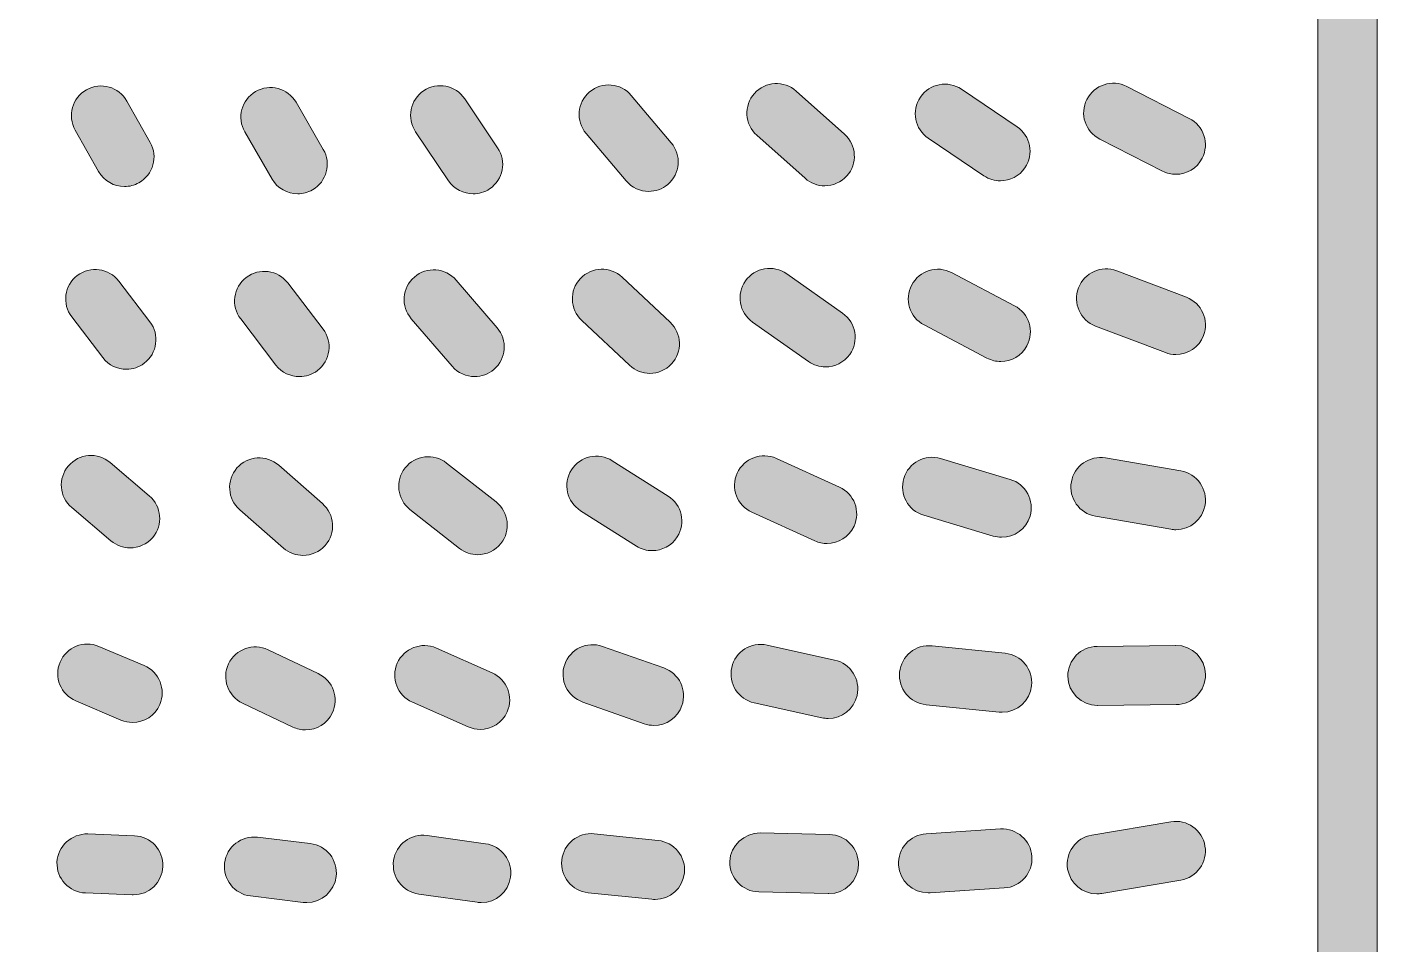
# Model space of a CAD drawing. Header units: millimetres. Extents: x 4.1 to 58.2, y -191.1 to -111.5.
# Drawn here: x 30.85 to 58.21, y -151.05 to -132.45 of the extents above; entities that cross this region are included whole.
import ezdxf

# ---------------------------------------------------------------- set-up
doc = ezdxf.new("R2010")
doc.units = ezdxf.units.MM
doc.header["$MEASUREMENT"] = 0
doc.layers.add('Layer 1', color=7, linetype='Continuous', lineweight=0)

msp = doc.modelspace()

# ---------------------------------------------------------------- hatches: boundary and pattern name
at = {"layer": 'Layer 1', "true_color": 0x006981, "transparency": 33554687}
h = msp.add_hatch(color=146, dxfattribs=at)
h.dxf.hatch_style = 2
edge = h.paths.add_edge_path()
edge.add_spline(control_points=[(5.286, -189.875), (5.286, -189.875), (57.014, -189.875), (57.014, -189.875), (57.014, -189.875), (57.014, -112.748), (57.014, -112.748), (57.014, -112.748), (5.286, -112.748), (5.286, -112.748), (5.286, -112.748), (5.286, -189.875), (5.286, -189.875)], knot_values=[0, 0, 0, 0, 1, 1, 1, 2, 2, 2, 3, 3, 3, 4, 4, 4, 4], degree=3, periodic=0)
edge = h.paths.add_edge_path()
edge.add_spline(control_points=[(57.614, -191.075), (57.614, -191.075), (4.686, -191.075), (4.686, -191.075), (4.355, -191.075), (4.086, -190.806), (4.086, -190.475), (4.086, -190.475), (4.086, -112.148), (4.086, -112.148), (4.086, -111.816), (4.355, -111.548), (4.686, -111.548), (4.686, -111.548), (57.614, -111.548), (57.614, -111.548), (57.945, -111.548), (58.214, -111.816), (58.214, -112.148), (58.214, -112.148), (58.214, -190.475), (58.214, -190.475), (58.214, -190.806), (57.945, -191.075), (57.614, -191.075)], knot_values=[0, 0, 0, 0, 1, 1, 1, 2, 2, 2, 3, 3, 3, 4, 4, 4, 5, 5, 5, 6, 6, 6, 7, 7, 7, 8, 8, 8, 8], degree=3, periodic=0)
h = msp.add_hatch(color=146, dxfattribs=at)
h.dxf.hatch_style = 2
edge = h.paths.add_edge_path()
edge.add_spline(control_points=[(47.019, -135.672), (46.877, -135.672), (46.734, -135.622), (46.62, -135.52), (46.62, -135.52), (45.641, -134.646), (45.641, -134.646), (45.394, -134.425), (45.373, -134.046), (45.593, -133.799), (45.814, -133.552), (46.193, -133.529), (46.441, -133.751), (46.441, -133.751), (47.419, -134.625), (47.419, -134.625), (47.666, -134.846), (47.688, -135.225), (47.467, -135.472), (47.349, -135.604), (47.184, -135.672), (47.019, -135.672)], knot_values=[0, 0, 0, 0, 1, 1, 1, 2, 2, 2, 3, 3, 3, 4, 4, 4, 5, 5, 5, 6, 6, 6, 7, 7, 7, 7], degree=3, periodic=0)
h = msp.add_hatch(color=146, dxfattribs=at)
h.dxf.hatch_style = 2
edge = h.paths.add_edge_path()
edge.add_spline(control_points=[(50.58, -135.571), (50.465, -135.571), (50.348, -135.538), (50.245, -135.468), (50.245, -135.468), (49.118, -134.707), (49.118, -134.707), (48.844, -134.521), (48.771, -134.148), (48.957, -133.874), (49.143, -133.599), (49.515, -133.527), (49.79, -133.712), (49.79, -133.712), (50.917, -134.474), (50.917, -134.474), (51.191, -134.66), (51.264, -135.033), (51.078, -135.307), (50.962, -135.479), (50.773, -135.571), (50.58, -135.571)], knot_values=[0, 0, 0, 0, 1, 1, 1, 2, 2, 2, 3, 3, 3, 4, 4, 4, 5, 5, 5, 6, 6, 6, 7, 7, 7, 7], degree=3, periodic=0)
h = msp.add_hatch(color=146, dxfattribs=at)
h.dxf.hatch_style = 2
edge = h.paths.add_edge_path()
edge.add_spline(control_points=[(54.136, -135.439), (54.044, -135.439), (53.951, -135.418), (53.863, -135.373), (53.863, -135.373), (52.595, -134.726), (52.595, -134.726), (52.299, -134.575), (52.182, -134.214), (52.333, -133.919), (52.483, -133.624), (52.846, -133.506), (53.14, -133.657), (53.14, -133.657), (54.408, -134.305), (54.408, -134.305), (54.704, -134.455), (54.821, -134.817), (54.67, -135.111), (54.564, -135.32), (54.354, -135.439), (54.136, -135.439)], knot_values=[0, 0, 0, 0, 1, 1, 1, 2, 2, 2, 3, 3, 3, 4, 4, 4, 5, 5, 5, 6, 6, 6, 7, 7, 7, 7], degree=3, periodic=0)
h = msp.add_hatch(color=146, dxfattribs=at)
h.dxf.hatch_style = 2
edge = h.paths.add_edge_path()
edge.add_spline(control_points=[(32.824, -135.687), (32.615, -135.687), (32.411, -135.578), (32.301, -135.382), (32.301, -135.382), (31.826, -134.541), (31.826, -134.541), (31.664, -134.253), (31.766, -133.887), (32.054, -133.724), (32.344, -133.561), (32.709, -133.663), (32.872, -133.952), (32.872, -133.952), (33.346, -134.792), (33.346, -134.792), (33.509, -135.081), (33.407, -135.447), (33.118, -135.61), (33.025, -135.662), (32.924, -135.687), (32.824, -135.687)], knot_values=[0, 0, 0, 0, 1, 1, 1, 2, 2, 2, 3, 3, 3, 4, 4, 4, 5, 5, 5, 6, 6, 6, 7, 7, 7, 7], degree=3, periodic=0)
h = msp.add_hatch(color=146, dxfattribs=at)
h.dxf.hatch_style = 2
edge = h.paths.add_edge_path()
edge.add_spline(control_points=[(36.336, -135.834), (36.129, -135.834), (35.928, -135.726), (35.817, -135.535), (35.817, -135.535), (35.264, -134.58), (35.264, -134.58), (35.098, -134.293), (35.195, -133.926), (35.482, -133.76), (35.77, -133.593), (36.136, -133.692), (36.302, -133.978), (36.302, -133.978), (36.855, -134.933), (36.855, -134.933), (37.021, -135.22), (36.923, -135.587), (36.637, -135.753), (36.542, -135.808), (36.438, -135.834), (36.336, -135.834)], knot_values=[0, 0, 0, 0, 1, 1, 1, 2, 2, 2, 3, 3, 3, 4, 4, 4, 5, 5, 5, 6, 6, 6, 7, 7, 7, 7], degree=3, periodic=0)
h = msp.add_hatch(color=146, dxfattribs=at)
h.dxf.hatch_style = 2
edge = h.paths.add_edge_path()
edge.add_spline(control_points=[(39.892, -135.835), (39.699, -135.835), (39.509, -135.742), (39.393, -135.57), (39.393, -135.57), (38.726, -134.576), (38.726, -134.576), (38.541, -134.302), (38.614, -133.929), (38.889, -133.744), (39.165, -133.559), (39.537, -133.632), (39.722, -133.907), (39.722, -133.907), (40.389, -134.901), (40.389, -134.901), (40.574, -135.176), (40.501, -135.548), (40.226, -135.733), (40.123, -135.802), (40.007, -135.835), (39.892, -135.835)], knot_values=[0, 0, 0, 0, 1, 1, 1, 2, 2, 2, 3, 3, 3, 4, 4, 4, 5, 5, 5, 6, 6, 6, 7, 7, 7, 7], degree=3, periodic=0)
h = msp.add_hatch(color=146, dxfattribs=at)
h.dxf.hatch_style = 2
edge = h.paths.add_edge_path()
edge.add_spline(control_points=[(43.45, -135.786), (43.279, -135.786), (43.11, -135.713), (42.991, -135.572), (42.991, -135.572), (42.181, -134.612), (42.181, -134.612), (41.968, -134.359), (42, -133.98), (42.253, -133.767), (42.507, -133.553), (42.886, -133.586), (43.098, -133.839), (43.098, -133.839), (43.908, -134.799), (43.908, -134.799), (44.122, -135.052), (44.09, -135.43), (43.836, -135.644), (43.724, -135.739), (43.586, -135.786), (43.45, -135.786)], knot_values=[0, 0, 0, 0, 1, 1, 1, 2, 2, 2, 3, 3, 3, 4, 4, 4, 5, 5, 5, 6, 6, 6, 7, 7, 7, 7], degree=3, periodic=0)
h = msp.add_hatch(color=146, dxfattribs=at)
h.dxf.hatch_style = 2
edge = h.paths.add_edge_path()
edge.add_spline(control_points=[(32.862, -139.394), (32.682, -139.394), (32.503, -139.313), (32.385, -139.158), (32.385, -139.158), (31.755, -138.333), (31.755, -138.333), (31.554, -138.07), (31.605, -137.693), (31.868, -137.492), (32.131, -137.291), (32.508, -137.341), (32.709, -137.605), (32.709, -137.605), (33.339, -138.43), (33.339, -138.43), (33.54, -138.693), (33.489, -139.07), (33.226, -139.271), (33.117, -139.354), (32.99, -139.394), (32.862, -139.394)], knot_values=[0, 0, 0, 0, 1, 1, 1, 2, 2, 2, 3, 3, 3, 4, 4, 4, 5, 5, 5, 6, 6, 6, 7, 7, 7, 7], degree=3, periodic=0)
h = msp.add_hatch(color=146, dxfattribs=at)
h.dxf.hatch_style = 2
edge = h.paths.add_edge_path()
edge.add_spline(control_points=[(36.372, -139.543), (36.192, -139.543), (36.013, -139.462), (35.895, -139.308), (35.895, -139.308), (35.18, -138.372), (35.18, -138.372), (34.979, -138.109), (35.029, -137.732), (35.293, -137.531), (35.556, -137.33), (35.933, -137.38), (36.134, -137.643), (36.134, -137.643), (36.849, -138.579), (36.849, -138.579), (37.05, -138.842), (37, -139.219), (36.736, -139.42), (36.628, -139.503), (36.499, -139.543), (36.372, -139.543)], knot_values=[0, 0, 0, 0, 1, 1, 1, 2, 2, 2, 3, 3, 3, 4, 4, 4, 5, 5, 5, 6, 6, 6, 7, 7, 7, 7], degree=3, periodic=0)
h = msp.add_hatch(color=146, dxfattribs=at)
h.dxf.hatch_style = 2
edge = h.paths.add_edge_path()
edge.add_spline(control_points=[(39.922, -139.542), (39.753, -139.542), (39.586, -139.471), (39.467, -139.333), (39.467, -139.333), (38.638, -138.368), (38.638, -138.368), (38.421, -138.117), (38.45, -137.738), (38.701, -137.522), (38.952, -137.306), (39.331, -137.335), (39.547, -137.586), (39.547, -137.586), (40.377, -138.55), (40.377, -138.55), (40.593, -138.802), (40.564, -139.18), (40.313, -139.396), (40.2, -139.494), (40.061, -139.542), (39.922, -139.542)], knot_values=[0, 0, 0, 0, 1, 1, 1, 2, 2, 2, 3, 3, 3, 4, 4, 4, 5, 5, 5, 6, 6, 6, 7, 7, 7, 7], degree=3, periodic=0)
h = msp.add_hatch(color=146, dxfattribs=at)
h.dxf.hatch_style = 2
edge = h.paths.add_edge_path()
edge.add_spline(control_points=[(43.474, -139.476), (43.327, -139.476), (43.179, -139.422), (43.064, -139.313), (43.064, -139.313), (42.093, -138.401), (42.093, -138.401), (41.851, -138.174), (41.839, -137.794), (42.066, -137.553), (42.293, -137.31), (42.672, -137.299), (42.914, -137.526), (42.914, -137.526), (43.885, -138.438), (43.885, -138.438), (44.127, -138.665), (44.139, -139.045), (43.912, -139.286), (43.794, -139.412), (43.634, -139.476), (43.474, -139.476)], knot_values=[0, 0, 0, 0, 1, 1, 1, 2, 2, 2, 3, 3, 3, 4, 4, 4, 5, 5, 5, 6, 6, 6, 7, 7, 7, 7], degree=3, periodic=0)
h = msp.add_hatch(color=146, dxfattribs=at)
h.dxf.hatch_style = 2
edge = h.paths.add_edge_path()
edge.add_spline(control_points=[(47.035, -139.347), (46.915, -139.347), (46.795, -139.311), (46.69, -139.237), (46.69, -139.237), (45.556, -138.437), (45.556, -138.437), (45.285, -138.246), (45.22, -137.871), (45.412, -137.601), (45.603, -137.33), (45.977, -137.266), (46.248, -137.456), (46.248, -137.456), (47.381, -138.256), (47.381, -138.256), (47.652, -138.447), (47.717, -138.822), (47.526, -139.092), (47.409, -139.258), (47.223, -139.347), (47.035, -139.347)], knot_values=[0, 0, 0, 0, 1, 1, 1, 2, 2, 2, 3, 3, 3, 4, 4, 4, 5, 5, 5, 6, 6, 6, 7, 7, 7, 7], degree=3, periodic=0)
h = msp.add_hatch(color=146, dxfattribs=at)
h.dxf.hatch_style = 2
edge = h.paths.add_edge_path()
edge.add_spline(control_points=[(50.588, -139.236), (50.493, -139.236), (50.398, -139.214), (50.308, -139.167), (50.308, -139.167), (49.033, -138.495), (49.033, -138.495), (48.739, -138.34), (48.627, -137.977), (48.782, -137.684), (48.936, -137.391), (49.3, -137.279), (49.592, -137.433), (49.592, -137.433), (50.868, -138.105), (50.868, -138.105), (51.161, -138.26), (51.273, -138.623), (51.119, -138.916), (51.012, -139.12), (50.803, -139.236), (50.588, -139.236)], knot_values=[0, 0, 0, 0, 1, 1, 1, 2, 2, 2, 3, 3, 3, 4, 4, 4, 5, 5, 5, 6, 6, 6, 7, 7, 7, 7], degree=3, periodic=0)
h = msp.add_hatch(color=146, dxfattribs=at)
h.dxf.hatch_style = 2
edge = h.paths.add_edge_path()
edge.add_spline(control_points=[(54.137, -139.095), (54.066, -139.095), (53.994, -139.082), (53.924, -139.056), (53.924, -139.056), (52.509, -138.517), (52.509, -138.517), (52.2, -138.399), (52.044, -138.053), (52.162, -137.743), (52.28, -137.433), (52.627, -137.279), (52.937, -137.396), (52.937, -137.396), (54.351, -137.934), (54.351, -137.934), (54.661, -138.052), (54.816, -138.399), (54.698, -138.709), (54.607, -138.948), (54.379, -139.095), (54.137, -139.095)], knot_values=[0, 0, 0, 0, 1, 1, 1, 2, 2, 2, 3, 3, 3, 4, 4, 4, 5, 5, 5, 6, 6, 6, 7, 7, 7, 7], degree=3, periodic=0)
h = msp.add_hatch(color=146, dxfattribs=at)
h.dxf.hatch_style = 2
edge = h.paths.add_edge_path()
edge.add_spline(control_points=[(32.938, -143.018), (32.801, -143.018), (32.663, -142.971), (32.55, -142.875), (32.55, -142.875), (31.756, -142.2), (31.756, -142.2), (31.503, -141.985), (31.472, -141.607), (31.687, -141.354), (31.901, -141.102), (32.28, -141.07), (32.533, -141.285), (32.533, -141.285), (33.327, -141.96), (33.327, -141.96), (33.58, -142.175), (33.61, -142.554), (33.396, -142.806), (33.277, -142.946), (33.108, -143.018), (32.938, -143.018)], knot_values=[0, 0, 0, 0, 1, 1, 1, 2, 2, 2, 3, 3, 3, 4, 4, 4, 5, 5, 5, 6, 6, 6, 7, 7, 7, 7], degree=3, periodic=0)
h = msp.add_hatch(color=146, dxfattribs=at)
h.dxf.hatch_style = 2
edge = h.paths.add_edge_path()
edge.add_spline(control_points=[(36.443, -143.17), (36.302, -143.17), (36.161, -143.12), (36.047, -143.02), (36.047, -143.02), (35.16, -142.242), (35.16, -142.242), (34.911, -142.024), (34.886, -141.645), (35.104, -141.396), (35.323, -141.146), (35.702, -141.122), (35.951, -141.34), (35.951, -141.34), (36.838, -142.118), (36.838, -142.118), (37.087, -142.337), (37.113, -142.716), (36.894, -142.965), (36.775, -143.1), (36.609, -143.17), (36.443, -143.17)], knot_values=[0, 0, 0, 0, 1, 1, 1, 2, 2, 2, 3, 3, 3, 4, 4, 4, 5, 5, 5, 6, 6, 6, 7, 7, 7, 7], degree=3, periodic=0)
h = msp.add_hatch(color=146, dxfattribs=at)
h.dxf.hatch_style = 2
edge = h.paths.add_edge_path()
edge.add_spline(control_points=[(39.984, -143.155), (39.855, -143.155), (39.724, -143.113), (39.614, -143.027), (39.614, -143.027), (38.612, -142.238), (38.612, -142.238), (38.351, -142.033), (38.306, -141.656), (38.511, -141.396), (38.716, -141.135), (39.093, -141.09), (39.354, -141.295), (39.354, -141.295), (40.356, -142.083), (40.356, -142.083), (40.616, -142.288), (40.661, -142.666), (40.456, -142.926), (40.338, -143.077), (40.162, -143.155), (39.984, -143.155)], knot_values=[0, 0, 0, 0, 1, 1, 1, 2, 2, 2, 3, 3, 3, 4, 4, 4, 5, 5, 5, 6, 6, 6, 7, 7, 7, 7], degree=3, periodic=0)
h = msp.add_hatch(color=146, dxfattribs=at)
h.dxf.hatch_style = 2
edge = h.paths.add_edge_path()
edge.add_spline(control_points=[(43.522, -143.073), (43.413, -143.073), (43.301, -143.042), (43.202, -142.979), (43.202, -142.979), (42.07, -142.262), (42.07, -142.262), (41.79, -142.085), (41.707, -141.714), (41.885, -141.435), (42.062, -141.155), (42.433, -141.071), (42.713, -141.249), (42.713, -141.249), (43.844, -141.966), (43.844, -141.966), (44.124, -142.143), (44.207, -142.514), (44.03, -142.794), (43.916, -142.974), (43.721, -143.073), (43.522, -143.073)], knot_values=[0, 0, 0, 0, 1, 1, 1, 2, 2, 2, 3, 3, 3, 4, 4, 4, 5, 5, 5, 6, 6, 6, 7, 7, 7, 7], degree=3, periodic=0)
h = msp.add_hatch(color=146, dxfattribs=at)
h.dxf.hatch_style = 2
edge = h.paths.add_edge_path()
edge.add_spline(control_points=[(47.067, -142.928), (46.984, -142.928), (46.899, -142.911), (46.819, -142.874), (46.819, -142.874), (45.543, -142.295), (45.543, -142.295), (45.241, -142.158), (45.108, -141.803), (45.245, -141.501), (45.382, -141.199), (45.737, -141.066), (46.039, -141.202), (46.039, -141.202), (47.315, -141.782), (47.315, -141.782), (47.617, -141.919), (47.75, -142.274), (47.613, -142.576), (47.513, -142.797), (47.295, -142.928), (47.067, -142.928)], knot_values=[0, 0, 0, 0, 1, 1, 1, 2, 2, 2, 3, 3, 3, 4, 4, 4, 5, 5, 5, 6, 6, 6, 7, 7, 7, 7], degree=3, periodic=0)
h = msp.add_hatch(color=146, dxfattribs=at)
h.dxf.hatch_style = 2
edge = h.paths.add_edge_path()
edge.add_spline(control_points=[(50.605, -142.802), (50.548, -142.802), (50.49, -142.794), (50.433, -142.776), (50.433, -142.776), (49.025, -142.354), (49.025, -142.354), (48.707, -142.259), (48.527, -141.924), (48.622, -141.607), (48.717, -141.289), (49.053, -141.109), (49.369, -141.205), (49.369, -141.205), (50.777, -141.627), (50.777, -141.627), (51.095, -141.722), (51.275, -142.057), (51.18, -142.374), (51.102, -142.634), (50.863, -142.802), (50.605, -142.802)], knot_values=[0, 0, 0, 0, 1, 1, 1, 2, 2, 2, 3, 3, 3, 4, 4, 4, 5, 5, 5, 6, 6, 6, 7, 7, 7, 7], degree=3, periodic=0)
h = msp.add_hatch(color=146, dxfattribs=at)
h.dxf.hatch_style = 2
edge = h.paths.add_edge_path()
edge.add_spline(control_points=[(54.138, -142.648), (54.104, -142.648), (54.069, -142.645), (54.034, -142.639), (54.034, -142.639), (52.506, -142.373), (52.506, -142.373), (52.18, -142.317), (51.961, -142.006), (52.018, -141.679), (52.075, -141.353), (52.385, -141.137), (52.712, -141.191), (52.712, -141.191), (54.24, -141.457), (54.24, -141.457), (54.567, -141.514), (54.785, -141.825), (54.728, -142.151), (54.677, -142.443), (54.424, -142.648), (54.138, -142.648)], knot_values=[0, 0, 0, 0, 1, 1, 1, 2, 2, 2, 3, 3, 3, 4, 4, 4, 5, 5, 5, 6, 6, 6, 7, 7, 7, 7], degree=3, periodic=0)
h = msp.add_hatch(color=146, dxfattribs=at)
h.dxf.hatch_style = 2
edge = h.paths.add_edge_path()
edge.add_spline(control_points=[(32.988, -146.558), (32.91, -146.558), (32.83, -146.542), (32.753, -146.51), (32.753, -146.51), (31.836, -146.12), (31.836, -146.12), (31.532, -145.99), (31.39, -145.638), (31.519, -145.333), (31.649, -145.028), (32, -144.887), (32.306, -145.015), (32.306, -145.015), (33.223, -145.405), (33.223, -145.405), (33.528, -145.535), (33.67, -145.888), (33.54, -146.193), (33.443, -146.421), (33.221, -146.558), (32.988, -146.558)], knot_values=[0, 0, 0, 0, 1, 1, 1, 2, 2, 2, 3, 3, 3, 4, 4, 4, 5, 5, 5, 6, 6, 6, 7, 7, 7, 7], degree=3, periodic=0)
h = msp.add_hatch(color=146, dxfattribs=at)
h.dxf.hatch_style = 2
edge = h.paths.add_edge_path()
edge.add_spline(control_points=[(36.495, -146.709), (36.408, -146.709), (36.321, -146.691), (36.238, -146.651), (36.238, -146.651), (35.219, -146.167), (35.219, -146.167), (34.919, -146.026), (34.792, -145.668), (34.934, -145.368), (35.077, -145.068), (35.435, -144.941), (35.734, -145.084), (35.734, -145.084), (36.752, -145.567), (36.752, -145.567), (37.052, -145.709), (37.179, -146.067), (37.037, -146.367), (36.934, -146.583), (36.719, -146.709), (36.495, -146.709)], knot_values=[0, 0, 0, 0, 1, 1, 1, 2, 2, 2, 3, 3, 3, 4, 4, 4, 5, 5, 5, 6, 6, 6, 7, 7, 7, 7], degree=3, periodic=0)
h = msp.add_hatch(color=146, dxfattribs=at)
h.dxf.hatch_style = 2
edge = h.paths.add_edge_path()
edge.add_spline(control_points=[(40.032, -146.698), (39.951, -146.698), (39.869, -146.681), (39.79, -146.647), (39.79, -146.647), (38.66, -146.147), (38.66, -146.147), (38.357, -146.013), (38.22, -145.658), (38.354, -145.355), (38.488, -145.053), (38.841, -144.916), (39.146, -145.049), (39.146, -145.049), (40.276, -145.549), (40.276, -145.549), (40.578, -145.683), (40.716, -146.038), (40.582, -146.341), (40.482, -146.565), (40.262, -146.698), (40.032, -146.698)], knot_values=[0, 0, 0, 0, 1, 1, 1, 2, 2, 2, 3, 3, 3, 4, 4, 4, 5, 5, 5, 6, 6, 6, 7, 7, 7, 7], degree=3, periodic=0)
h = msp.add_hatch(color=146, dxfattribs=at)
h.dxf.hatch_style = 2
edge = h.paths.add_edge_path()
edge.add_spline(control_points=[(43.558, -146.618), (43.492, -146.618), (43.425, -146.607), (43.359, -146.584), (43.359, -146.584), (42.115, -146.146), (42.115, -146.146), (41.802, -146.036), (41.638, -145.693), (41.748, -145.381), (41.858, -145.068), (42.2, -144.905), (42.514, -145.014), (42.514, -145.014), (43.758, -145.452), (43.758, -145.452), (44.07, -145.563), (44.234, -145.905), (44.124, -146.217), (44.038, -146.464), (43.806, -146.618), (43.558, -146.618)], knot_values=[0, 0, 0, 0, 1, 1, 1, 2, 2, 2, 3, 3, 3, 4, 4, 4, 5, 5, 5, 6, 6, 6, 7, 7, 7, 7], degree=3, periodic=0)
h = msp.add_hatch(color=146, dxfattribs=at)
h.dxf.hatch_style = 2
edge = h.paths.add_edge_path()
edge.add_spline(control_points=[(47.09, -146.478), (47.047, -146.478), (47.004, -146.473), (46.96, -146.463), (46.96, -146.463), (45.589, -146.16), (45.589, -146.16), (45.266, -146.088), (45.062, -145.768), (45.134, -145.444), (45.205, -145.121), (45.526, -144.916), (45.849, -144.988), (45.849, -144.988), (47.22, -145.292), (47.22, -145.292), (47.543, -145.364), (47.747, -145.684), (47.675, -146.008), (47.613, -146.287), (47.365, -146.478), (47.09, -146.478)], knot_values=[0, 0, 0, 0, 1, 1, 1, 2, 2, 2, 3, 3, 3, 4, 4, 4, 5, 5, 5, 6, 6, 6, 7, 7, 7, 7], degree=3, periodic=0)
h = msp.add_hatch(color=146, dxfattribs=at)
h.dxf.hatch_style = 2
edge = h.paths.add_edge_path()
edge.add_spline(control_points=[(50.616, -146.352), (50.595, -146.352), (50.575, -146.351), (50.554, -146.349), (50.554, -146.349), (49.073, -146.198), (49.073, -146.198), (48.743, -146.165), (48.503, -145.871), (48.536, -145.541), (48.57, -145.211), (48.863, -144.97), (49.194, -145.004), (49.194, -145.004), (50.676, -145.155), (50.676, -145.155), (51.005, -145.188), (51.245, -145.483), (51.212, -145.812), (51.181, -146.121), (50.92, -146.352), (50.616, -146.352)], knot_values=[0, 0, 0, 0, 1, 1, 1, 2, 2, 2, 3, 3, 3, 4, 4, 4, 5, 5, 5, 6, 6, 6, 7, 7, 7, 7], degree=3, periodic=0)
h = msp.add_hatch(color=146, dxfattribs=at)
h.dxf.hatch_style = 2
edge = h.paths.add_edge_path()
edge.add_spline(control_points=[(52.547, -146.214), (52.219, -146.214), (51.951, -145.95), (51.948, -145.621), (51.943, -145.29), (52.209, -145.018), (52.54, -145.014), (52.54, -145.014), (54.13, -144.995), (54.13, -144.995), (54.133, -144.995), (54.135, -144.995), (54.138, -144.995), (54.466, -144.995), (54.734, -145.259), (54.737, -145.588), (54.742, -145.919), (54.476, -146.191), (54.145, -146.195), (54.145, -146.195), (52.555, -146.214), (52.555, -146.214), (52.552, -146.214), (52.55, -146.214), (52.547, -146.214)], knot_values=[0, 0, 0, 0, 1, 1, 1, 2, 2, 2, 3, 3, 3, 4, 4, 4, 5, 5, 5, 6, 6, 6, 7, 7, 7, 8, 8, 8, 8], degree=3, periodic=0)
h = msp.add_hatch(color=146, dxfattribs=at)
h.dxf.hatch_style = 2
edge = h.paths.add_edge_path()
edge.add_spline(control_points=[(52.534, -150.034), (52.246, -150.034), (51.992, -149.826), (51.943, -149.533), (51.888, -149.206), (52.108, -148.897), (52.435, -148.842), (52.435, -148.842), (54.036, -148.572), (54.036, -148.572), (54.363, -148.518), (54.672, -148.738), (54.727, -149.065), (54.782, -149.392), (54.562, -149.701), (54.235, -149.756), (54.235, -149.756), (52.634, -150.025), (52.634, -150.025), (52.6, -150.031), (52.567, -150.034), (52.534, -150.034)], knot_values=[0, 0, 0, 0, 1, 1, 1, 2, 2, 2, 3, 3, 3, 4, 4, 4, 5, 5, 5, 6, 6, 6, 7, 7, 7, 7], degree=3, periodic=0)
h = msp.add_hatch(color=146, dxfattribs=at)
h.dxf.hatch_style = 2
edge = h.paths.add_edge_path()
edge.add_spline(control_points=[(33.003, -150.056), (32.995, -150.056), (32.987, -150.056), (32.979, -150.056), (32.979, -150.056), (32.032, -150.017), (32.032, -150.017), (31.701, -150.004), (31.443, -149.725), (31.456, -149.394), (31.47, -149.063), (31.757, -148.814), (32.08, -148.818), (32.08, -148.818), (33.027, -148.857), (33.027, -148.857), (33.358, -148.87), (33.616, -149.149), (33.602, -149.48), (33.589, -149.803), (33.323, -150.056), (33.003, -150.056)], knot_values=[0, 0, 0, 0, 1, 1, 1, 2, 2, 2, 3, 3, 3, 4, 4, 4, 5, 5, 5, 6, 6, 6, 7, 7, 7, 7], degree=3, periodic=0)
h = msp.add_hatch(color=146, dxfattribs=at)
h.dxf.hatch_style = 2
edge = h.paths.add_edge_path()
edge.add_spline(control_points=[(36.521, -150.211), (36.497, -150.211), (36.473, -150.21), (36.449, -150.207), (36.449, -150.207), (35.379, -150.078), (35.379, -150.078), (35.05, -150.039), (34.815, -149.74), (34.855, -149.411), (34.894, -149.082), (35.193, -148.845), (35.522, -148.887), (35.522, -148.887), (36.591, -149.015), (36.591, -149.015), (36.92, -149.054), (37.155, -149.353), (37.116, -149.682), (37.079, -149.987), (36.82, -150.211), (36.521, -150.211)], knot_values=[0, 0, 0, 0, 1, 1, 1, 2, 2, 2, 3, 3, 3, 4, 4, 4, 5, 5, 5, 6, 6, 6, 7, 7, 7, 7], degree=3, periodic=0)
h = msp.add_hatch(color=146, dxfattribs=at)
h.dxf.hatch_style = 2
edge = h.paths.add_edge_path()
edge.add_spline(control_points=[(40.058, -150.212), (40.03, -150.212), (40.002, -150.21), (39.973, -150.206), (39.973, -150.206), (38.789, -150.039), (38.789, -150.039), (38.461, -149.993), (38.233, -149.69), (38.279, -149.361), (38.325, -149.033), (38.626, -148.806), (38.957, -148.851), (38.957, -148.851), (40.141, -149.018), (40.141, -149.018), (40.469, -149.064), (40.698, -149.367), (40.651, -149.696), (40.609, -149.995), (40.352, -150.212), (40.058, -150.212)], knot_values=[0, 0, 0, 0, 1, 1, 1, 2, 2, 2, 3, 3, 3, 4, 4, 4, 5, 5, 5, 6, 6, 6, 7, 7, 7, 7], degree=3, periodic=0)
h = msp.add_hatch(color=146, dxfattribs=at)
h.dxf.hatch_style = 2
edge = h.paths.add_edge_path()
edge.add_spline(control_points=[(43.579, -150.149), (43.558, -150.149), (43.537, -150.148), (43.516, -150.145), (43.516, -150.145), (42.224, -150.011), (42.224, -150.011), (41.894, -149.977), (41.655, -149.682), (41.689, -149.352), (41.724, -149.022), (42.019, -148.779), (42.348, -148.817), (42.348, -148.817), (43.64, -148.952), (43.64, -148.952), (43.97, -148.986), (44.209, -149.281), (44.175, -149.611), (44.143, -149.919), (43.882, -150.149), (43.579, -150.149)], knot_values=[0, 0, 0, 0, 1, 1, 1, 2, 2, 2, 3, 3, 3, 4, 4, 4, 5, 5, 5, 6, 6, 6, 7, 7, 7, 7], degree=3, periodic=0)
h = msp.add_hatch(color=146, dxfattribs=at)
h.dxf.hatch_style = 2
edge = h.paths.add_edge_path()
edge.add_spline(control_points=[(47.103, -150.031), (47.098, -150.031), (47.092, -150.03), (47.087, -150.03), (47.087, -150.03), (45.681, -149.995), (45.681, -149.995), (45.35, -149.987), (45.088, -149.712), (45.096, -149.38), (45.105, -149.049), (45.387, -148.802), (45.711, -148.796), (45.711, -148.796), (47.118, -148.831), (47.118, -148.831), (47.449, -148.839), (47.71, -149.114), (47.702, -149.446), (47.694, -149.772), (47.427, -150.031), (47.103, -150.031)], knot_values=[0, 0, 0, 0, 1, 1, 1, 2, 2, 2, 3, 3, 3, 4, 4, 4, 5, 5, 5, 6, 6, 6, 7, 7, 7, 7], degree=3, periodic=0)
h = msp.add_hatch(color=146, dxfattribs=at)
h.dxf.hatch_style = 2
edge = h.paths.add_edge_path()
edge.add_spline(control_points=[(49.115, -150.014), (48.801, -150.014), (48.537, -149.77), (48.517, -149.452), (48.496, -149.121), (48.746, -148.836), (49.077, -148.815), (49.077, -148.815), (50.582, -148.719), (50.582, -148.719), (50.911, -148.701), (51.198, -148.949), (51.219, -149.279), (51.24, -149.61), (50.989, -149.895), (50.659, -149.916), (50.659, -149.916), (49.154, -150.013), (49.154, -150.013), (49.14, -150.013), (49.128, -150.014), (49.115, -150.014)], knot_values=[0, 0, 0, 0, 1, 1, 1, 2, 2, 2, 3, 3, 3, 4, 4, 4, 5, 5, 5, 6, 6, 6, 7, 7, 7, 7], degree=3, periodic=0)

# ---------------------------------------------------------------- linework, layer by layer
at = {"layer": 'Layer 1'}
for points, knots in [([(57.614, -191.075), (57.614, -191.075), (4.686, -191.075), (4.686, -191.075), (4.355, -191.075), (4.086, -190.806), (4.086, -190.475), (4.086, -190.475), (4.086, -112.148), (4.086, -112.148), (4.086, -111.816), (4.355, -111.548), (4.686, -111.548), (4.686, -111.548), (57.614, -111.548), (57.614, -111.548), (57.945, -111.548), (58.214, -111.816), (58.214, -112.148), (58.214, -112.148), (58.214, -190.475), (58.214, -190.475), (58.214, -190.806), (57.945, -191.075), (57.614, -191.075)], [0, 0, 0, 0, 1, 1, 1, 2, 2, 2, 3, 3, 3, 4, 4, 4, 5, 5, 5, 6, 6, 6, 7, 7, 7, 8, 8, 8, 8]), ([(5.286, -189.875), (5.286, -189.875), (57.014, -189.875), (57.014, -189.875), (57.014, -189.875), (57.014, -112.748), (57.014, -112.748), (57.014, -112.748), (5.286, -112.748), (5.286, -112.748), (5.286, -112.748), (5.286, -189.875), (5.286, -189.875)], [0, 0, 0, 0, 1, 1, 1, 2, 2, 2, 3, 3, 3, 4, 4, 4, 4]), ([(47.019, -135.672), (46.877, -135.672), (46.734, -135.622), (46.62, -135.52), (46.62, -135.52), (45.641, -134.646), (45.641, -134.646), (45.394, -134.425), (45.373, -134.046), (45.593, -133.799), (45.814, -133.552), (46.193, -133.529), (46.441, -133.751), (46.441, -133.751), (47.419, -134.625), (47.419, -134.625), (47.666, -134.846), (47.688, -135.225), (47.467, -135.472), (47.349, -135.604), (47.184, -135.672), (47.019, -135.672)], [0, 0, 0, 0, 1, 1, 1, 2, 2, 2, 3, 3, 3, 4, 4, 4, 5, 5, 5, 6, 6, 6, 7, 7, 7, 7]), ([(50.58, -135.571), (50.465, -135.571), (50.348, -135.538), (50.245, -135.468), (50.245, -135.468), (49.118, -134.707), (49.118, -134.707), (48.844, -134.521), (48.771, -134.148), (48.957, -133.874), (49.143, -133.599), (49.515, -133.527), (49.79, -133.712), (49.79, -133.712), (50.917, -134.474), (50.917, -134.474), (51.191, -134.66), (51.264, -135.033), (51.078, -135.307), (50.962, -135.479), (50.773, -135.571), (50.58, -135.571)], [0, 0, 0, 0, 1, 1, 1, 2, 2, 2, 3, 3, 3, 4, 4, 4, 5, 5, 5, 6, 6, 6, 7, 7, 7, 7]), ([(54.136, -135.439), (54.044, -135.439), (53.951, -135.418), (53.863, -135.373), (53.863, -135.373), (52.595, -134.726), (52.595, -134.726), (52.299, -134.575), (52.182, -134.214), (52.333, -133.919), (52.483, -133.624), (52.846, -133.506), (53.14, -133.657), (53.14, -133.657), (54.408, -134.305), (54.408, -134.305), (54.704, -134.455), (54.821, -134.817), (54.67, -135.111), (54.564, -135.32), (54.354, -135.439), (54.136, -135.439)], [0, 0, 0, 0, 1, 1, 1, 2, 2, 2, 3, 3, 3, 4, 4, 4, 5, 5, 5, 6, 6, 6, 7, 7, 7, 7]), ([(32.824, -135.687), (32.615, -135.687), (32.411, -135.578), (32.301, -135.382), (32.301, -135.382), (31.826, -134.541), (31.826, -134.541), (31.664, -134.253), (31.766, -133.887), (32.054, -133.724), (32.344, -133.561), (32.709, -133.663), (32.872, -133.952), (32.872, -133.952), (33.346, -134.792), (33.346, -134.792), (33.509, -135.081), (33.407, -135.447), (33.118, -135.61), (33.025, -135.662), (32.924, -135.687), (32.824, -135.687)], [0, 0, 0, 0, 1, 1, 1, 2, 2, 2, 3, 3, 3, 4, 4, 4, 5, 5, 5, 6, 6, 6, 7, 7, 7, 7]), ([(36.336, -135.834), (36.129, -135.834), (35.928, -135.726), (35.817, -135.535), (35.817, -135.535), (35.264, -134.58), (35.264, -134.58), (35.098, -134.293), (35.195, -133.926), (35.482, -133.76), (35.77, -133.593), (36.136, -133.692), (36.302, -133.978), (36.302, -133.978), (36.855, -134.933), (36.855, -134.933), (37.021, -135.22), (36.923, -135.587), (36.637, -135.753), (36.542, -135.808), (36.438, -135.834), (36.336, -135.834)], [0, 0, 0, 0, 1, 1, 1, 2, 2, 2, 3, 3, 3, 4, 4, 4, 5, 5, 5, 6, 6, 6, 7, 7, 7, 7]), ([(39.892, -135.835), (39.699, -135.835), (39.509, -135.742), (39.393, -135.57), (39.393, -135.57), (38.726, -134.576), (38.726, -134.576), (38.541, -134.302), (38.614, -133.929), (38.889, -133.744), (39.165, -133.559), (39.537, -133.632), (39.722, -133.907), (39.722, -133.907), (40.389, -134.901), (40.389, -134.901), (40.574, -135.176), (40.501, -135.548), (40.226, -135.733), (40.123, -135.802), (40.007, -135.835), (39.892, -135.835)], [0, 0, 0, 0, 1, 1, 1, 2, 2, 2, 3, 3, 3, 4, 4, 4, 5, 5, 5, 6, 6, 6, 7, 7, 7, 7]), ([(43.45, -135.786), (43.279, -135.786), (43.11, -135.713), (42.991, -135.572), (42.991, -135.572), (42.181, -134.612), (42.181, -134.612), (41.968, -134.359), (42, -133.98), (42.253, -133.767), (42.507, -133.553), (42.886, -133.586), (43.098, -133.839), (43.098, -133.839), (43.908, -134.799), (43.908, -134.799), (44.122, -135.052), (44.09, -135.43), (43.836, -135.644), (43.724, -135.739), (43.586, -135.786), (43.45, -135.786)], [0, 0, 0, 0, 1, 1, 1, 2, 2, 2, 3, 3, 3, 4, 4, 4, 5, 5, 5, 6, 6, 6, 7, 7, 7, 7]), ([(32.862, -139.394), (32.682, -139.394), (32.503, -139.313), (32.385, -139.158), (32.385, -139.158), (31.755, -138.333), (31.755, -138.333), (31.554, -138.07), (31.605, -137.693), (31.868, -137.492), (32.131, -137.291), (32.508, -137.341), (32.709, -137.605), (32.709, -137.605), (33.339, -138.43), (33.339, -138.43), (33.54, -138.693), (33.489, -139.07), (33.226, -139.271), (33.117, -139.354), (32.99, -139.394), (32.862, -139.394)], [0, 0, 0, 0, 1, 1, 1, 2, 2, 2, 3, 3, 3, 4, 4, 4, 5, 5, 5, 6, 6, 6, 7, 7, 7, 7]), ([(36.372, -139.543), (36.192, -139.543), (36.013, -139.462), (35.895, -139.308), (35.895, -139.308), (35.18, -138.372), (35.18, -138.372), (34.979, -138.109), (35.029, -137.732), (35.293, -137.531), (35.556, -137.33), (35.933, -137.38), (36.134, -137.643), (36.134, -137.643), (36.849, -138.579), (36.849, -138.579), (37.05, -138.842), (37, -139.219), (36.736, -139.42), (36.628, -139.503), (36.499, -139.543), (36.372, -139.543)], [0, 0, 0, 0, 1, 1, 1, 2, 2, 2, 3, 3, 3, 4, 4, 4, 5, 5, 5, 6, 6, 6, 7, 7, 7, 7]), ([(39.922, -139.542), (39.753, -139.542), (39.586, -139.471), (39.467, -139.333), (39.467, -139.333), (38.638, -138.368), (38.638, -138.368), (38.421, -138.117), (38.45, -137.738), (38.701, -137.522), (38.952, -137.306), (39.331, -137.335), (39.547, -137.586), (39.547, -137.586), (40.377, -138.55), (40.377, -138.55), (40.593, -138.802), (40.564, -139.18), (40.313, -139.396), (40.2, -139.494), (40.061, -139.542), (39.922, -139.542)], [0, 0, 0, 0, 1, 1, 1, 2, 2, 2, 3, 3, 3, 4, 4, 4, 5, 5, 5, 6, 6, 6, 7, 7, 7, 7]), ([(43.474, -139.476), (43.327, -139.476), (43.179, -139.422), (43.064, -139.313), (43.064, -139.313), (42.093, -138.401), (42.093, -138.401), (41.851, -138.174), (41.839, -137.794), (42.066, -137.553), (42.293, -137.31), (42.672, -137.299), (42.914, -137.526), (42.914, -137.526), (43.885, -138.438), (43.885, -138.438), (44.127, -138.665), (44.139, -139.045), (43.912, -139.286), (43.794, -139.412), (43.634, -139.476), (43.474, -139.476)], [0, 0, 0, 0, 1, 1, 1, 2, 2, 2, 3, 3, 3, 4, 4, 4, 5, 5, 5, 6, 6, 6, 7, 7, 7, 7]), ([(47.035, -139.347), (46.915, -139.347), (46.795, -139.311), (46.69, -139.237), (46.69, -139.237), (45.556, -138.437), (45.556, -138.437), (45.285, -138.246), (45.22, -137.871), (45.412, -137.601), (45.603, -137.33), (45.977, -137.266), (46.248, -137.456), (46.248, -137.456), (47.381, -138.256), (47.381, -138.256), (47.652, -138.447), (47.717, -138.822), (47.526, -139.092), (47.409, -139.258), (47.223, -139.347), (47.035, -139.347)], [0, 0, 0, 0, 1, 1, 1, 2, 2, 2, 3, 3, 3, 4, 4, 4, 5, 5, 5, 6, 6, 6, 7, 7, 7, 7]), ([(50.588, -139.236), (50.493, -139.236), (50.398, -139.214), (50.308, -139.167), (50.308, -139.167), (49.033, -138.495), (49.033, -138.495), (48.739, -138.34), (48.627, -137.977), (48.782, -137.684), (48.936, -137.391), (49.3, -137.279), (49.592, -137.433), (49.592, -137.433), (50.868, -138.105), (50.868, -138.105), (51.161, -138.26), (51.273, -138.623), (51.119, -138.916), (51.012, -139.12), (50.803, -139.236), (50.588, -139.236)], [0, 0, 0, 0, 1, 1, 1, 2, 2, 2, 3, 3, 3, 4, 4, 4, 5, 5, 5, 6, 6, 6, 7, 7, 7, 7]), ([(54.137, -139.095), (54.066, -139.095), (53.994, -139.082), (53.924, -139.056), (53.924, -139.056), (52.509, -138.517), (52.509, -138.517), (52.2, -138.399), (52.044, -138.053), (52.162, -137.743), (52.28, -137.433), (52.627, -137.279), (52.937, -137.396), (52.937, -137.396), (54.351, -137.934), (54.351, -137.934), (54.661, -138.052), (54.816, -138.399), (54.698, -138.709), (54.607, -138.948), (54.379, -139.095), (54.137, -139.095)], [0, 0, 0, 0, 1, 1, 1, 2, 2, 2, 3, 3, 3, 4, 4, 4, 5, 5, 5, 6, 6, 6, 7, 7, 7, 7]), ([(32.938, -143.018), (32.801, -143.018), (32.663, -142.971), (32.55, -142.875), (32.55, -142.875), (31.756, -142.2), (31.756, -142.2), (31.503, -141.985), (31.472, -141.607), (31.687, -141.354), (31.901, -141.102), (32.28, -141.07), (32.533, -141.285), (32.533, -141.285), (33.327, -141.96), (33.327, -141.96), (33.58, -142.175), (33.61, -142.554), (33.396, -142.806), (33.277, -142.946), (33.108, -143.018), (32.938, -143.018)], [0, 0, 0, 0, 1, 1, 1, 2, 2, 2, 3, 3, 3, 4, 4, 4, 5, 5, 5, 6, 6, 6, 7, 7, 7, 7]), ([(36.443, -143.17), (36.302, -143.17), (36.161, -143.12), (36.047, -143.02), (36.047, -143.02), (35.16, -142.242), (35.16, -142.242), (34.911, -142.024), (34.886, -141.645), (35.104, -141.396), (35.323, -141.146), (35.702, -141.122), (35.951, -141.34), (35.951, -141.34), (36.838, -142.118), (36.838, -142.118), (37.087, -142.337), (37.113, -142.716), (36.894, -142.965), (36.775, -143.1), (36.609, -143.17), (36.443, -143.17)], [0, 0, 0, 0, 1, 1, 1, 2, 2, 2, 3, 3, 3, 4, 4, 4, 5, 5, 5, 6, 6, 6, 7, 7, 7, 7]), ([(39.984, -143.155), (39.855, -143.155), (39.724, -143.113), (39.614, -143.027), (39.614, -143.027), (38.612, -142.238), (38.612, -142.238), (38.351, -142.033), (38.306, -141.656), (38.511, -141.396), (38.716, -141.135), (39.093, -141.09), (39.354, -141.295), (39.354, -141.295), (40.356, -142.083), (40.356, -142.083), (40.616, -142.288), (40.661, -142.666), (40.456, -142.926), (40.338, -143.077), (40.162, -143.155), (39.984, -143.155)], [0, 0, 0, 0, 1, 1, 1, 2, 2, 2, 3, 3, 3, 4, 4, 4, 5, 5, 5, 6, 6, 6, 7, 7, 7, 7]), ([(43.522, -143.073), (43.413, -143.073), (43.301, -143.042), (43.202, -142.979), (43.202, -142.979), (42.07, -142.262), (42.07, -142.262), (41.79, -142.085), (41.707, -141.714), (41.885, -141.435), (42.062, -141.155), (42.433, -141.071), (42.713, -141.249), (42.713, -141.249), (43.844, -141.966), (43.844, -141.966), (44.124, -142.143), (44.207, -142.514), (44.03, -142.794), (43.916, -142.974), (43.721, -143.073), (43.522, -143.073)], [0, 0, 0, 0, 1, 1, 1, 2, 2, 2, 3, 3, 3, 4, 4, 4, 5, 5, 5, 6, 6, 6, 7, 7, 7, 7]), ([(47.067, -142.928), (46.984, -142.928), (46.899, -142.911), (46.819, -142.874), (46.819, -142.874), (45.543, -142.295), (45.543, -142.295), (45.241, -142.158), (45.108, -141.803), (45.245, -141.501), (45.382, -141.199), (45.737, -141.066), (46.039, -141.202), (46.039, -141.202), (47.315, -141.782), (47.315, -141.782), (47.617, -141.919), (47.75, -142.274), (47.613, -142.576), (47.513, -142.797), (47.295, -142.928), (47.067, -142.928)], [0, 0, 0, 0, 1, 1, 1, 2, 2, 2, 3, 3, 3, 4, 4, 4, 5, 5, 5, 6, 6, 6, 7, 7, 7, 7]), ([(50.605, -142.802), (50.548, -142.802), (50.49, -142.794), (50.433, -142.776), (50.433, -142.776), (49.025, -142.354), (49.025, -142.354), (48.707, -142.259), (48.527, -141.924), (48.622, -141.607), (48.717, -141.289), (49.053, -141.109), (49.369, -141.205), (49.369, -141.205), (50.777, -141.627), (50.777, -141.627), (51.095, -141.722), (51.275, -142.057), (51.18, -142.374), (51.102, -142.634), (50.863, -142.802), (50.605, -142.802)], [0, 0, 0, 0, 1, 1, 1, 2, 2, 2, 3, 3, 3, 4, 4, 4, 5, 5, 5, 6, 6, 6, 7, 7, 7, 7]), ([(54.138, -142.648), (54.104, -142.648), (54.069, -142.645), (54.034, -142.639), (54.034, -142.639), (52.506, -142.373), (52.506, -142.373), (52.18, -142.317), (51.961, -142.006), (52.018, -141.679), (52.075, -141.353), (52.385, -141.137), (52.712, -141.191), (52.712, -141.191), (54.24, -141.457), (54.24, -141.457), (54.567, -141.514), (54.785, -141.825), (54.728, -142.151), (54.677, -142.443), (54.424, -142.648), (54.138, -142.648)], [0, 0, 0, 0, 1, 1, 1, 2, 2, 2, 3, 3, 3, 4, 4, 4, 5, 5, 5, 6, 6, 6, 7, 7, 7, 7]), ([(32.988, -146.558), (32.91, -146.558), (32.83, -146.542), (32.753, -146.51), (32.753, -146.51), (31.836, -146.12), (31.836, -146.12), (31.532, -145.99), (31.39, -145.638), (31.519, -145.333), (31.649, -145.028), (32, -144.887), (32.306, -145.015), (32.306, -145.015), (33.223, -145.405), (33.223, -145.405), (33.528, -145.535), (33.67, -145.888), (33.54, -146.193), (33.443, -146.421), (33.221, -146.558), (32.988, -146.558)], [0, 0, 0, 0, 1, 1, 1, 2, 2, 2, 3, 3, 3, 4, 4, 4, 5, 5, 5, 6, 6, 6, 7, 7, 7, 7]), ([(36.495, -146.709), (36.408, -146.709), (36.321, -146.691), (36.238, -146.651), (36.238, -146.651), (35.219, -146.167), (35.219, -146.167), (34.919, -146.026), (34.792, -145.668), (34.934, -145.368), (35.077, -145.068), (35.435, -144.941), (35.734, -145.084), (35.734, -145.084), (36.752, -145.567), (36.752, -145.567), (37.052, -145.709), (37.179, -146.067), (37.037, -146.367), (36.934, -146.583), (36.719, -146.709), (36.495, -146.709)], [0, 0, 0, 0, 1, 1, 1, 2, 2, 2, 3, 3, 3, 4, 4, 4, 5, 5, 5, 6, 6, 6, 7, 7, 7, 7]), ([(40.032, -146.698), (39.951, -146.698), (39.869, -146.681), (39.79, -146.647), (39.79, -146.647), (38.66, -146.147), (38.66, -146.147), (38.357, -146.013), (38.22, -145.658), (38.354, -145.355), (38.488, -145.053), (38.841, -144.916), (39.146, -145.049), (39.146, -145.049), (40.276, -145.549), (40.276, -145.549), (40.578, -145.683), (40.716, -146.038), (40.582, -146.341), (40.482, -146.565), (40.262, -146.698), (40.032, -146.698)], [0, 0, 0, 0, 1, 1, 1, 2, 2, 2, 3, 3, 3, 4, 4, 4, 5, 5, 5, 6, 6, 6, 7, 7, 7, 7]), ([(43.558, -146.618), (43.492, -146.618), (43.425, -146.607), (43.359, -146.584), (43.359, -146.584), (42.115, -146.146), (42.115, -146.146), (41.802, -146.036), (41.638, -145.693), (41.748, -145.381), (41.858, -145.068), (42.2, -144.905), (42.514, -145.014), (42.514, -145.014), (43.758, -145.452), (43.758, -145.452), (44.07, -145.563), (44.234, -145.905), (44.124, -146.217), (44.038, -146.464), (43.806, -146.618), (43.558, -146.618)], [0, 0, 0, 0, 1, 1, 1, 2, 2, 2, 3, 3, 3, 4, 4, 4, 5, 5, 5, 6, 6, 6, 7, 7, 7, 7]), ([(47.09, -146.478), (47.047, -146.478), (47.004, -146.473), (46.96, -146.463), (46.96, -146.463), (45.589, -146.16), (45.589, -146.16), (45.266, -146.088), (45.062, -145.768), (45.134, -145.444), (45.205, -145.121), (45.526, -144.916), (45.849, -144.988), (45.849, -144.988), (47.22, -145.292), (47.22, -145.292), (47.543, -145.364), (47.747, -145.684), (47.675, -146.008), (47.613, -146.287), (47.365, -146.478), (47.09, -146.478)], [0, 0, 0, 0, 1, 1, 1, 2, 2, 2, 3, 3, 3, 4, 4, 4, 5, 5, 5, 6, 6, 6, 7, 7, 7, 7]), ([(50.616, -146.352), (50.595, -146.352), (50.575, -146.351), (50.554, -146.349), (50.554, -146.349), (49.073, -146.198), (49.073, -146.198), (48.743, -146.165), (48.503, -145.871), (48.536, -145.541), (48.57, -145.211), (48.863, -144.97), (49.194, -145.004), (49.194, -145.004), (50.676, -145.155), (50.676, -145.155), (51.005, -145.188), (51.245, -145.483), (51.212, -145.812), (51.181, -146.121), (50.92, -146.352), (50.616, -146.352)], [0, 0, 0, 0, 1, 1, 1, 2, 2, 2, 3, 3, 3, 4, 4, 4, 5, 5, 5, 6, 6, 6, 7, 7, 7, 7]), ([(52.547, -146.214), (52.219, -146.214), (51.951, -145.95), (51.948, -145.621), (51.943, -145.29), (52.209, -145.018), (52.54, -145.014), (52.54, -145.014), (54.13, -144.995), (54.13, -144.995), (54.133, -144.995), (54.135, -144.995), (54.138, -144.995), (54.466, -144.995), (54.734, -145.259), (54.737, -145.588), (54.742, -145.919), (54.476, -146.191), (54.145, -146.195), (54.145, -146.195), (52.555, -146.214), (52.555, -146.214), (52.552, -146.214), (52.55, -146.214), (52.547, -146.214)], [0, 0, 0, 0, 1, 1, 1, 2, 2, 2, 3, 3, 3, 4, 4, 4, 5, 5, 5, 6, 6, 6, 7, 7, 7, 8, 8, 8, 8]), ([(52.534, -150.034), (52.246, -150.034), (51.992, -149.826), (51.943, -149.533), (51.888, -149.206), (52.108, -148.897), (52.435, -148.842), (52.435, -148.842), (54.036, -148.572), (54.036, -148.572), (54.363, -148.518), (54.672, -148.738), (54.727, -149.065), (54.782, -149.392), (54.562, -149.701), (54.235, -149.756), (54.235, -149.756), (52.634, -150.025), (52.634, -150.025), (52.6, -150.031), (52.567, -150.034), (52.534, -150.034)], [0, 0, 0, 0, 1, 1, 1, 2, 2, 2, 3, 3, 3, 4, 4, 4, 5, 5, 5, 6, 6, 6, 7, 7, 7, 7]), ([(33.003, -150.056), (32.995, -150.056), (32.987, -150.056), (32.979, -150.056), (32.979, -150.056), (32.032, -150.017), (32.032, -150.017), (31.701, -150.004), (31.443, -149.725), (31.456, -149.394), (31.47, -149.063), (31.757, -148.814), (32.08, -148.818), (32.08, -148.818), (33.027, -148.857), (33.027, -148.857), (33.358, -148.87), (33.616, -149.149), (33.602, -149.48), (33.589, -149.803), (33.323, -150.056), (33.003, -150.056)], [0, 0, 0, 0, 1, 1, 1, 2, 2, 2, 3, 3, 3, 4, 4, 4, 5, 5, 5, 6, 6, 6, 7, 7, 7, 7]), ([(36.521, -150.211), (36.497, -150.211), (36.473, -150.21), (36.449, -150.207), (36.449, -150.207), (35.379, -150.078), (35.379, -150.078), (35.05, -150.039), (34.815, -149.74), (34.855, -149.411), (34.894, -149.082), (35.193, -148.845), (35.522, -148.887), (35.522, -148.887), (36.591, -149.015), (36.591, -149.015), (36.92, -149.054), (37.155, -149.353), (37.116, -149.682), (37.079, -149.987), (36.82, -150.211), (36.521, -150.211)], [0, 0, 0, 0, 1, 1, 1, 2, 2, 2, 3, 3, 3, 4, 4, 4, 5, 5, 5, 6, 6, 6, 7, 7, 7, 7]), ([(40.058, -150.212), (40.03, -150.212), (40.002, -150.21), (39.973, -150.206), (39.973, -150.206), (38.789, -150.039), (38.789, -150.039), (38.461, -149.993), (38.233, -149.69), (38.279, -149.361), (38.325, -149.033), (38.626, -148.806), (38.957, -148.851), (38.957, -148.851), (40.141, -149.018), (40.141, -149.018), (40.469, -149.064), (40.698, -149.367), (40.651, -149.696), (40.609, -149.995), (40.352, -150.212), (40.058, -150.212)], [0, 0, 0, 0, 1, 1, 1, 2, 2, 2, 3, 3, 3, 4, 4, 4, 5, 5, 5, 6, 6, 6, 7, 7, 7, 7]), ([(43.579, -150.149), (43.558, -150.149), (43.537, -150.148), (43.516, -150.145), (43.516, -150.145), (42.224, -150.011), (42.224, -150.011), (41.894, -149.977), (41.655, -149.682), (41.689, -149.352), (41.724, -149.022), (42.019, -148.779), (42.348, -148.817), (42.348, -148.817), (43.64, -148.952), (43.64, -148.952), (43.97, -148.986), (44.209, -149.281), (44.175, -149.611), (44.143, -149.919), (43.882, -150.149), (43.579, -150.149)], [0, 0, 0, 0, 1, 1, 1, 2, 2, 2, 3, 3, 3, 4, 4, 4, 5, 5, 5, 6, 6, 6, 7, 7, 7, 7]), ([(47.103, -150.031), (47.098, -150.031), (47.092, -150.03), (47.087, -150.03), (47.087, -150.03), (45.681, -149.995), (45.681, -149.995), (45.35, -149.987), (45.088, -149.712), (45.096, -149.38), (45.105, -149.049), (45.387, -148.802), (45.711, -148.796), (45.711, -148.796), (47.118, -148.831), (47.118, -148.831), (47.449, -148.839), (47.71, -149.114), (47.702, -149.446), (47.694, -149.772), (47.427, -150.031), (47.103, -150.031)], [0, 0, 0, 0, 1, 1, 1, 2, 2, 2, 3, 3, 3, 4, 4, 4, 5, 5, 5, 6, 6, 6, 7, 7, 7, 7]), ([(49.115, -150.014), (48.801, -150.014), (48.537, -149.77), (48.517, -149.452), (48.496, -149.121), (48.746, -148.836), (49.077, -148.815), (49.077, -148.815), (50.582, -148.719), (50.582, -148.719), (50.911, -148.701), (51.198, -148.949), (51.219, -149.279), (51.24, -149.61), (50.989, -149.895), (50.659, -149.916), (50.659, -149.916), (49.154, -150.013), (49.154, -150.013), (49.14, -150.013), (49.128, -150.014), (49.115, -150.014)], [0, 0, 0, 0, 1, 1, 1, 2, 2, 2, 3, 3, 3, 4, 4, 4, 5, 5, 5, 6, 6, 6, 7, 7, 7, 7])]:
    msp.add_open_spline(points, degree=3, knots=knots, dxfattribs=at)

doc.saveas('drawing.dxf')
